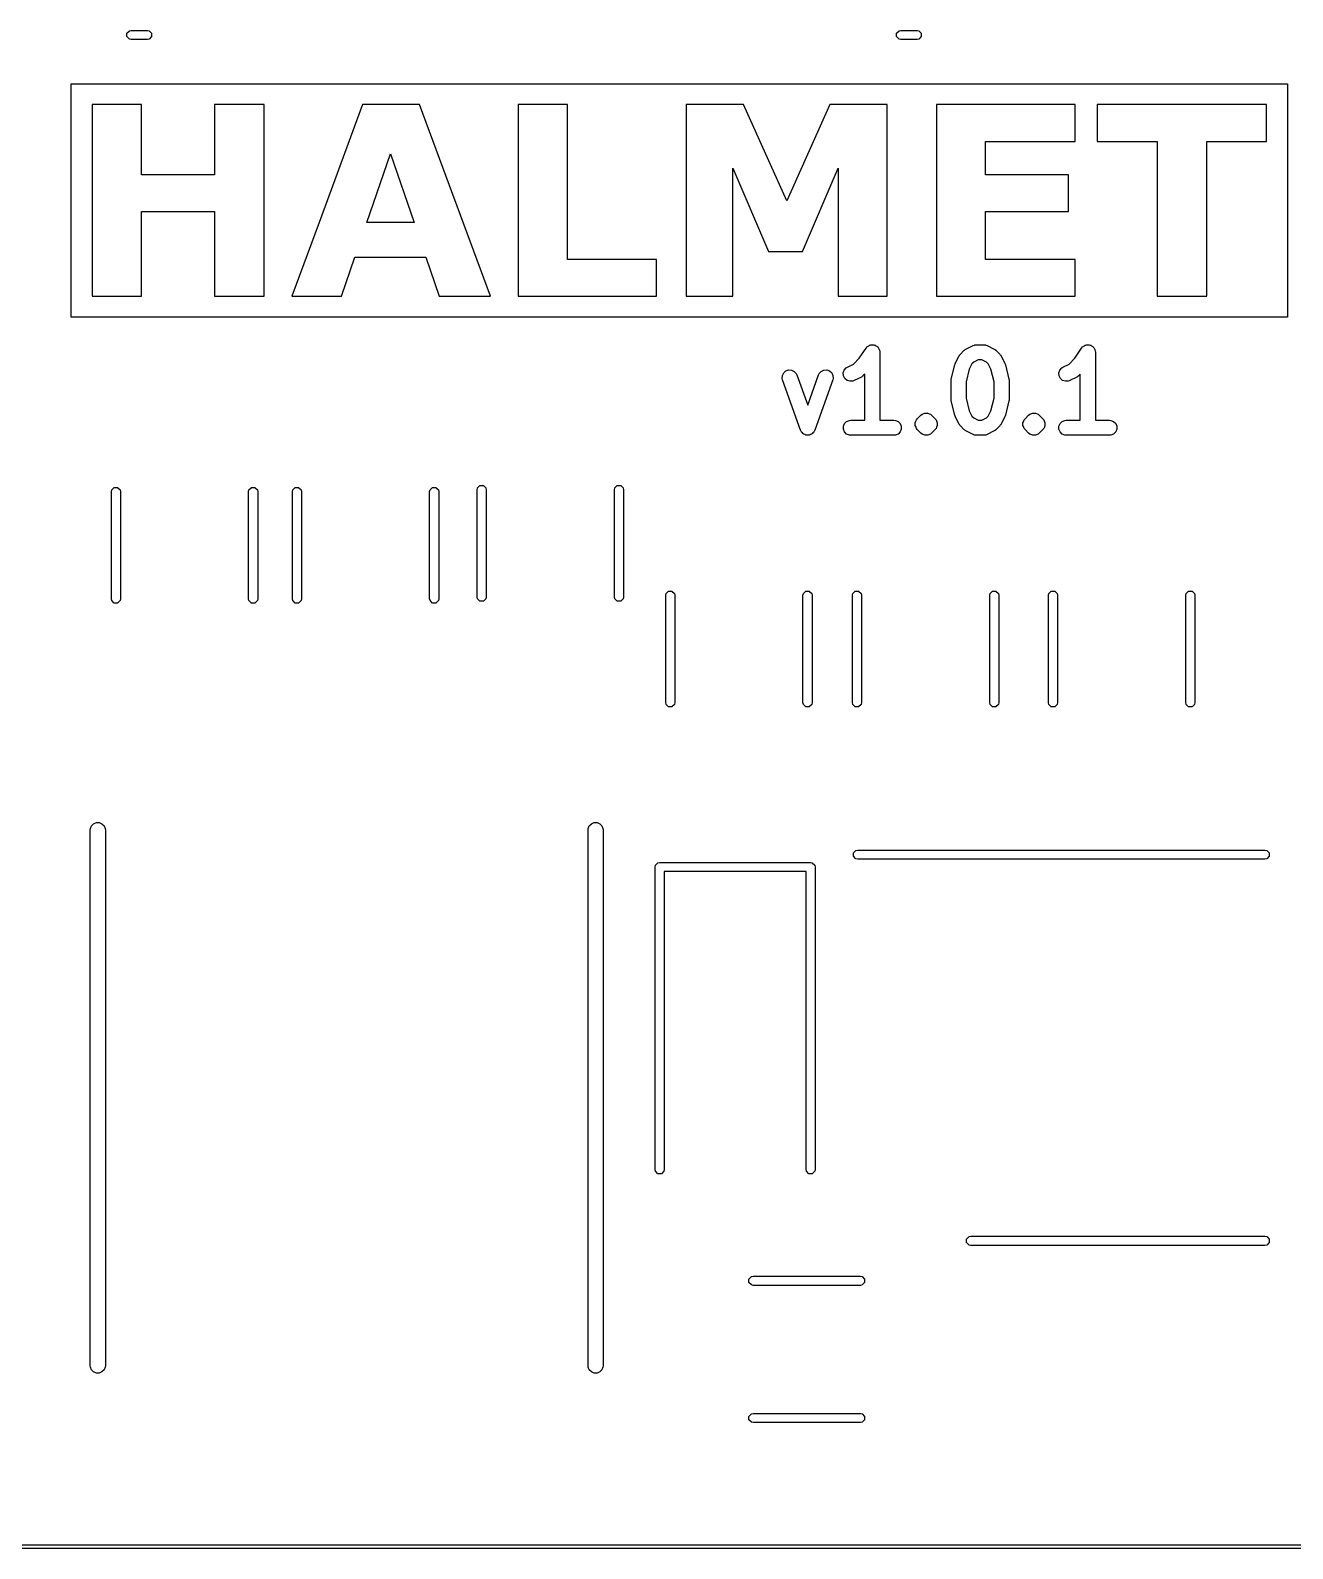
# Model space of a CAD drawing. Extents: x 89 to 178, y -115 to -57.
# Drawn here: x 115.51 to 132.24, y -115.02 to -94.9 of the extents above; entities that cross this region are included whole.
import ezdxf

# ---------------------------------------------------------------- set-up
doc = ezdxf.new("R2010")
doc.units = 0
doc.layers.add('BLACK', color=7, linetype='CONTINUOUS')

msp = doc.modelspace()

# ---------------------------------------------------------------- linework, layer by layer
at = {"layer": 'BLACK', "linetype": 'CONTINUOUS'}
for p, q in [((116.786731, -94.937039), (116.819203, -94.904567)), ((116.786731, -94.982961), (116.786731, -94.937039)), ((116.819203, -95.015433), (116.786731, -94.982961)), ((116.819203, -94.904567), (116.842164, -94.9)), ((116.842164, -94.9), (117.057836, -94.9)), ((117.057836, -94.9), (117.080797, -94.904567)), ((117.080797, -94.904567), (117.113269, -94.937039)), ((117.113269, -94.982961), (117.080797, -95.015433)), ((117.113269, -94.937039), (117.113269, -94.982961)), ((126.991731, -94.937039), (127.024203, -94.904567)), ((126.991731, -94.982961), (126.991731, -94.937039)), ((127.024203, -95.015433), (126.991731, -94.982961)), ((127.024203, -94.904567), (127.047164, -94.9)), ((127.047164, -94.9), (127.262836, -94.9)), ((127.262836, -94.9), (127.285797, -94.904567)), ((127.285797, -94.904567), (127.318269, -94.937039)), ((127.318269, -94.982961), (127.285797, -95.015433)), ((127.318269, -94.937039), (127.318269, -94.982961)), ((116.842164, -95.02), (116.819203, -95.015433)), ((117.057836, -95.02), (116.842164, -95.02)), ((117.080797, -95.015433), (117.057836, -95.02)), ((127.047164, -95.02), (127.024203, -95.015433)), ((127.262836, -95.02), (127.047164, -95.02)), ((127.285797, -95.015433), (127.262836, -95.02)), ((116.046759, -98.702778), (116.046759, -95.607096)), ((116.046759, -95.607096), (132.174171, -95.607096)), ((132.174171, -95.607096), (132.174171, -98.702778)), ((116.980329, -95.884874), (116.324537, -95.884874)), ((116.324537, -95.884874), (116.324537, -98.425)), ((116.980329, -96.812997), (116.980329, -95.884874)), ((118.604392, -95.884874), (117.948599, -95.884874)), ((117.948599, -95.884874), (117.948599, -96.812997)), ((118.604392, -98.425), (118.604392, -95.884874)), ((119.911243, -95.884874), (119.333233, -97.448028)), ((120.666106, -95.884874), (119.911243, -95.884874)), ((121.605373, -98.425), (120.666106, -95.884874)), ((122.627224, -95.884874), (121.971432, -95.884874)), ((121.971432, -95.884874), (121.971432, -98.425)), ((122.627224, -97.936514), (122.627224, -95.884874)), ((124.962949, -95.884874), (124.201369, -95.884874)), ((124.201369, -95.884874), (124.201369, -98.425)), ((125.535088, -97.159974), (124.962949, -95.884874)), ((126.105547, -95.884874), (125.535088, -97.159974)), ((126.867127, -95.884874), (126.105547, -95.884874)), ((126.867127, -98.425), (126.867127, -95.884874)), ((129.357488, -95.884874), (127.518187, -95.884874)), ((127.518187, -95.884874), (127.518187, -98.425)), ((129.357488, -96.37336), (129.357488, -95.884874)), ((131.896393, -95.884874), (129.652411, -95.884874)), ((129.652411, -95.884874), (129.652411, -96.37336)), ((131.896393, -96.37336), (131.896393, -95.884874)), ((128.170468, -96.812997), (128.170468, -96.37336)), ((128.170468, -96.37336), (129.357488, -96.37336)), ((129.652411, -96.37336), (130.446506, -96.37336)), ((130.446506, -96.37336), (130.446506, -98.425)), ((131.102298, -98.425), (131.102298, -96.37336)), ((131.102298, -96.37336), (131.896393, -96.37336)), ((119.967572, -97.448028), (120.28005, -96.535781)), ((120.28005, -96.535781), (120.592528, -97.448028)), ((124.819609, -98.425), (124.819609, -96.724611)), ((124.819609, -96.724611), (125.290997, -97.829047)), ((125.743457, -97.829047), (126.214846, -96.724611)), ((126.214846, -96.724611), (126.214846, -98.425)), ((117.948599, -96.812997), (116.980329, -96.812997)), ((129.272003, -96.812997), (128.170468, -96.812997)), ((129.272003, -97.301482), (129.272003, -96.812997)), ((116.980329, -98.425), (116.980329, -97.301482)), ((116.980329, -97.301482), (117.948599, -97.301482)), ((117.948599, -97.301482), (117.948599, -98.425)), ((128.170468, -97.936514), (128.170468, -97.301482)), ((128.170468, -97.301482), (129.272003, -97.301482)), ((119.333233, -97.448028), (118.971977, -98.425)), ((120.592528, -97.448028), (119.967572, -97.448028)), ((119.632807, -98.425), (119.808661, -97.907205)), ((119.808661, -97.907205), (120.751439, -97.907205)), ((120.751439, -97.907205), (120.927294, -98.425)), ((123.805543, -97.936514), (122.627224, -97.936514)), ((123.805543, -98.425), (123.805543, -97.936514)), ((125.290997, -97.829047), (125.743457, -97.829047)), ((129.357488, -97.936514), (128.170468, -97.936514)), ((129.357488, -98.425), (129.357488, -97.936514)), ((116.324537, -98.425), (116.980329, -98.425)), ((117.948599, -98.425), (118.604392, -98.425)), ((118.971977, -98.425), (119.632807, -98.425)), ((120.927294, -98.425), (121.605373, -98.425)), ((121.971432, -98.425), (123.805543, -98.425)), ((124.201369, -98.425), (124.819609, -98.425)), ((126.214846, -98.425), (126.867127, -98.425)), ((127.518187, -98.425), (129.357488, -98.425)), ((130.446506, -98.425), (131.102298, -98.425)), ((132.174171, -98.702778), (116.046759, -98.702778)), ((126.496724, -99.246365), (126.586468, -99.111749)), ((126.586468, -99.111749), (126.586512, -99.111694)), ((126.586512, -99.111694), (126.586526, -99.111662)), ((126.586526, -99.111662), (126.586599, -99.111588)), ((126.586599, -99.111588), (126.598888, -99.096582)), ((126.598888, -99.096582), (126.607116, -99.091071)), ((126.607116, -99.091071), (126.614116, -99.084072)), ((126.614116, -99.084072), (126.623167, -99.080322)), ((126.623167, -99.080322), (126.631308, -99.074871)), ((126.631308, -99.074871), (126.641015, -99.072929)), ((126.641015, -99.072929), (126.650164, -99.06914)), ((126.650164, -99.06914), (126.659964, -99.06914)), ((126.659964, -99.06914), (126.669569, -99.067219)), ((126.669569, -99.067219), (126.679281, -99.06914)), ((126.679281, -99.06914), (126.689182, -99.06914)), ((126.689182, -99.06914), (126.698231, -99.072888)), ((126.698231, -99.072888), (126.707845, -99.07479)), ((126.707845, -99.07479), (126.716086, -99.080284)), ((126.716086, -99.080284), (126.72523, -99.084072)), ((126.72523, -99.084072), (126.732155, -99.090997)), ((126.732155, -99.090997), (126.74031, -99.096434)), ((126.74031, -99.096434), (126.74582, -99.104662)), ((126.74582, -99.104662), (126.75282, -99.111662)), ((126.75282, -99.111662), (126.756569, -99.120713)), ((126.756569, -99.120713), (126.762021, -99.128854)), ((126.762021, -99.128854), (126.763962, -99.138561)), ((126.763962, -99.138561), (126.767752, -99.14771)), ((126.767752, -99.14771), (126.769652, -99.167012)), ((126.769652, -99.167012), (126.769673, -99.167114)), ((126.769673, -99.167114), (126.769666, -99.167148)), ((126.769666, -99.167148), (126.769673, -99.167219)), ((126.769673, -99.167219), (126.769673, -100.067219)), ((127.818325, -99.217736), (127.82361, -99.209339)), ((127.82361, -99.209339), (127.824621, -99.2069)), ((127.824621, -99.2069), (127.826874, -99.204153)), ((127.826874, -99.204153), (127.828768, -99.201146)), ((127.828768, -99.201146), (127.830762, -99.199416)), ((127.830762, -99.199416), (127.837057, -99.191746)), ((127.837057, -99.191746), (127.884676, -99.144128)), ((127.884676, -99.144128), (127.892342, -99.137835)), ((127.892342, -99.137835), (127.894075, -99.135838)), ((127.894075, -99.135838), (127.897083, -99.133944)), ((127.897083, -99.133944), (127.899829, -99.131691)), ((127.899829, -99.131691), (127.902269, -99.13068)), ((127.902269, -99.13068), (127.910666, -99.125395)), ((127.910666, -99.125395), (128.005903, -99.077776)), ((128.005903, -99.077776), (128.024212, -99.07077)), ((128.024212, -99.07077), (128.027795, -99.070515)), ((128.027795, -99.070515), (128.031116, -99.06914)), ((128.031116, -99.06914), (128.050625, -99.067219)), ((128.050625, -99.067219), (128.145863, -99.067219)), ((128.145863, -99.067219), (128.165372, -99.06914)), ((128.165372, -99.06914), (128.168692, -99.070515)), ((128.168692, -99.070515), (128.172276, -99.07077)), ((128.172276, -99.07077), (128.190584, -99.077776)), ((128.190584, -99.077776), (128.285822, -99.125395)), ((128.285822, -99.125395), (128.294218, -99.13068)), ((128.294218, -99.13068), (128.296658, -99.131691)), ((128.296658, -99.131691), (128.299404, -99.133944)), ((128.299404, -99.133944), (128.302412, -99.135838)), ((128.302412, -99.135838), (128.304141, -99.137832)), ((128.304141, -99.137832), (128.311812, -99.144127)), ((128.311812, -99.144127), (128.35943, -99.191746)), ((128.35943, -99.191746), (128.365722, -99.199412)), ((128.365722, -99.199412), (128.36772, -99.201145)), ((128.36772, -99.201145), (128.369613, -99.204153)), ((128.369613, -99.204153), (128.371867, -99.206899)), ((128.371867, -99.206899), (128.372877, -99.209339)), ((128.372877, -99.209339), (128.378163, -99.217736)), ((129.353866, -99.246365), (129.44361, -99.111749)), ((129.44361, -99.111749), (129.443654, -99.111694)), ((129.443654, -99.111694), (129.443668, -99.111662)), ((129.443668, -99.111662), (129.443741, -99.111588)), ((129.443741, -99.111588), (129.45603, -99.096582)), ((129.45603, -99.096582), (129.464258, -99.091071)), ((129.464258, -99.091071), (129.471258, -99.084072)), ((129.471258, -99.084072), (129.480309, -99.080322)), ((129.480309, -99.080322), (129.48845, -99.074871)), ((129.48845, -99.074871), (129.498157, -99.072929)), ((129.498157, -99.072929), (129.507306, -99.06914)), ((129.507306, -99.06914), (129.517106, -99.06914)), ((129.517106, -99.06914), (129.526711, -99.067219)), ((129.526711, -99.067219), (129.536423, -99.06914)), ((129.536423, -99.06914), (129.546324, -99.06914)), ((129.546324, -99.06914), (129.555373, -99.072888)), ((129.555373, -99.072888), (129.564987, -99.07479)), ((129.564987, -99.07479), (129.573228, -99.080284)), ((129.573228, -99.080284), (129.582372, -99.084072)), ((129.582372, -99.084072), (129.589297, -99.090997)), ((129.589297, -99.090997), (129.597452, -99.096434)), ((129.597452, -99.096434), (129.602962, -99.104662)), ((129.602962, -99.104662), (129.609962, -99.111662)), ((129.609962, -99.111662), (129.613711, -99.120713)), ((129.613711, -99.120713), (129.619163, -99.128854)), ((129.619163, -99.128854), (129.621104, -99.138561)), ((129.621104, -99.138561), (129.624894, -99.14771)), ((129.624894, -99.14771), (129.626794, -99.167012)), ((129.626794, -99.167012), (129.626815, -99.167114)), ((129.626815, -99.167114), (129.626808, -99.167148)), ((129.626808, -99.167148), (129.626815, -99.167219)), ((129.626815, -99.167219), (129.626815, -100.067219)), ((125.494149, -99.440935), (125.523075, -99.414748)), ((125.523075, -99.414748), (125.55982, -99.401625)), ((125.55982, -99.401625), (125.59879, -99.403563)), ((125.59879, -99.403563), (125.634052, -99.420266)), ((125.991008, -99.420267), (126.02627, -99.403563)), ((126.02627, -99.403563), (126.06524, -99.401626)), ((126.06524, -99.401626), (126.101985, -99.414749)), ((126.101985, -99.414749), (126.130911, -99.440935)), ((126.284744, -99.440426), (126.297083, -99.40341)), ((126.297083, -99.40341), (126.322647, -99.373933)), ((126.322647, -99.373933), (126.339238, -99.36349)), ((126.339238, -99.36349), (126.41996, -99.323128)), ((126.41996, -99.323128), (126.496724, -99.246365)), ((127.715516, -99.523917), (127.763135, -99.333442)), ((127.763135, -99.333442), (127.763648, -99.332004)), ((127.763648, -99.332004), (127.7637, -99.331282)), ((127.7637, -99.331282), (127.766808, -99.323157)), ((127.766808, -99.323157), (127.76973, -99.314981)), ((127.76973, -99.314981), (127.77016, -99.3144)), ((127.77016, -99.3144), (127.770706, -99.312974)), ((127.770706, -99.312974), (127.818325, -99.217736)), ((127.9545, -99.392599), (127.91253, -99.560481)), ((127.989954, -99.321692), (127.9545, -99.392599)), ((128.014622, -99.297023), (127.989954, -99.321692)), ((128.074232, -99.267219), (128.014622, -99.297023)), ((128.122256, -99.267219), (128.074232, -99.267219)), ((128.181865, -99.297024), (128.122256, -99.267219)), ((128.206534, -99.321692), (128.181865, -99.297024)), ((128.241987, -99.392599), (128.206534, -99.321692)), ((128.283958, -99.56048), (128.241987, -99.392599)), ((128.378163, -99.217736), (128.425782, -99.312973)), ((128.425782, -99.312973), (128.426328, -99.314401)), ((128.426328, -99.314401), (128.426758, -99.314981)), ((128.426758, -99.314981), (128.429679, -99.323157)), ((128.429679, -99.323157), (128.432788, -99.331282)), ((128.432788, -99.331282), (128.432839, -99.332002)), ((128.432839, -99.332002), (128.433353, -99.333441)), ((128.433353, -99.333441), (128.480972, -99.523917)), ((129.141886, -99.440426), (129.154225, -99.40341)), ((129.154225, -99.40341), (129.179789, -99.373933)), ((129.179789, -99.373933), (129.19638, -99.36349)), ((129.19638, -99.36349), (129.277102, -99.323128)), ((129.277102, -99.323128), (129.353866, -99.246365)), ((125.475508, -99.515167), (125.477446, -99.476197)), ((125.480261, -99.534186), (125.475508, -99.515167)), ((125.477446, -99.476197), (125.494149, -99.440935)), ((125.718356, -100.200852), (125.480261, -99.534186)), ((125.634052, -99.420266), (125.660239, -99.449192)), ((125.660239, -99.449192), (125.668609, -99.466918)), ((125.668609, -99.466918), (125.81253, -99.869897)), ((125.81253, -99.869897), (125.956451, -99.466919)), ((126.144799, -99.534186), (125.906704, -100.200853)), ((125.956451, -99.466919), (125.964821, -99.449192)), ((125.964821, -99.449192), (125.991008, -99.420267)), ((126.130911, -99.440935), (126.147614, -99.476197)), ((126.149552, -99.515167), (126.144799, -99.534186)), ((126.147614, -99.476197), (126.149552, -99.515167)), ((126.28751, -99.479346), (126.284744, -99.440426)), ((126.304959, -99.514245), (126.28751, -99.479346)), ((126.334436, -99.539809), (126.304959, -99.514245)), ((126.371452, -99.552148), (126.334436, -99.539809)), ((126.410372, -99.549382), (126.371452, -99.552148)), ((126.42868, -99.542376), (126.410372, -99.549382)), ((126.523918, -99.494757), (126.42868, -99.542376)), ((126.532314, -99.489471), (126.523918, -99.494757)), ((126.534754, -99.488461), (126.532314, -99.489471)), ((126.5375, -99.486207), (126.534754, -99.488461)), ((126.540508, -99.484314), (126.5375, -99.486207)), ((126.542237, -99.482319), (126.540508, -99.484314)), ((126.549908, -99.476025), (126.542237, -99.482319)), ((126.569673, -99.45626), (126.549908, -99.476025)), ((126.569673, -100.067219), (126.569673, -99.45626)), ((127.71253, -99.548171), (127.712865, -99.544768)), ((127.71253, -99.786266), (127.71253, -99.548171)), ((127.712648, -99.54331), (127.713727, -99.536012)), ((127.712865, -99.544768), (127.712648, -99.54331)), ((127.713727, -99.536012), (127.714451, -99.528662)), ((127.714451, -99.528662), (127.715015, -99.527298)), ((127.715015, -99.527298), (127.715516, -99.523917)), ((127.91253, -99.560481), (127.91253, -99.773956)), ((128.283958, -99.773956), (128.283958, -99.56048)), ((128.480972, -99.523917), (128.481472, -99.527298)), ((128.481472, -99.527298), (128.482037, -99.528662)), ((128.482037, -99.528662), (128.48276, -99.536012)), ((128.48276, -99.536012), (128.48384, -99.54331)), ((128.48384, -99.54331), (128.483622, -99.544768)), ((128.483622, -99.544768), (128.483958, -99.548171)), ((128.483958, -99.548171), (128.483958, -99.786266)), ((129.144652, -99.479346), (129.141886, -99.440426)), ((129.162101, -99.514245), (129.144652, -99.479346)), ((129.191578, -99.539809), (129.162101, -99.514245)), ((129.228594, -99.552148), (129.191578, -99.539809)), ((129.267514, -99.549382), (129.228594, -99.552148)), ((129.285822, -99.542376), (129.267514, -99.549382)), ((129.38106, -99.494757), (129.285822, -99.542376)), ((129.389456, -99.489471), (129.38106, -99.494757)), ((129.391896, -99.488461), (129.389456, -99.489471)), ((129.394642, -99.486207), (129.391896, -99.488461)), ((129.39765, -99.484314), (129.394642, -99.486207)), ((129.399379, -99.482319), (129.39765, -99.484314)), ((129.40705, -99.476025), (129.399379, -99.482319)), ((129.426815, -99.45626), (129.40705, -99.476025)), ((129.426815, -100.067219), (129.426815, -99.45626)), ((127.712865, -99.789668), (127.71253, -99.786266)), ((127.712648, -99.791127), (127.712865, -99.789668)), ((127.713727, -99.798424), (127.712648, -99.791127)), ((127.714451, -99.805775), (127.713727, -99.798424)), ((127.715015, -99.807138), (127.714451, -99.805775)), ((127.715516, -99.81052), (127.715015, -99.807138)), ((127.763135, -100.000995), (127.715516, -99.81052)), ((127.91253, -99.773956), (127.9545, -99.941837)), ((128.241987, -99.941837), (128.283958, -99.773956)), ((128.480972, -99.81052), (128.433353, -100.000996)), ((128.481472, -99.807138), (128.480972, -99.81052)), ((128.482037, -99.805775), (128.481472, -99.807138)), ((128.48276, -99.798424), (128.482037, -99.805775)), ((128.48384, -99.791127), (128.48276, -99.798424)), ((128.483958, -99.786266), (128.483622, -99.789668)), ((128.483622, -99.789668), (128.48384, -99.791127)), ((127.265629, -100.04889), (127.313247, -100.00127)), ((127.313247, -100.00127), (127.328401, -99.988833)), ((127.328401, -99.988833), (127.328402, -99.988832)), ((127.328402, -99.988832), (127.353892, -99.978274)), ((127.353892, -99.978274), (127.36445, -99.973901)), ((127.36445, -99.973901), (127.403468, -99.973901)), ((127.403468, -99.973901), (127.424585, -99.982648)), ((127.424585, -99.982648), (127.439517, -99.988833)), ((127.439517, -99.988833), (127.45467, -100.00127)), ((127.45467, -100.00127), (127.502289, -100.04889)), ((127.763648, -100.002432), (127.763135, -100.000995)), ((127.7637, -100.003155), (127.763648, -100.002432)), ((127.766808, -100.011279), (127.7637, -100.003155)), ((127.76973, -100.019456), (127.766808, -100.011279)), ((127.77016, -100.020036), (127.76973, -100.019456)), ((127.770706, -100.021463), (127.77016, -100.020036)), ((127.9545, -99.941837), (127.989955, -100.012746)), ((127.989955, -100.012746), (128.014622, -100.037414)), ((128.181865, -100.037413), (128.206534, -100.012743)), ((128.206534, -100.012743), (128.241987, -99.941837)), ((128.426328, -100.020035), (128.425782, -100.021464)), ((128.426758, -100.019456), (128.426328, -100.020035)), ((128.429679, -100.011279), (128.426758, -100.019456)), ((128.432788, -100.003155), (128.429679, -100.011279)), ((128.432839, -100.002434), (128.432788, -100.003155)), ((128.433353, -100.000996), (128.432839, -100.002434)), ((128.6942, -100.04889), (128.741818, -100.00127)), ((128.741818, -100.00127), (128.756972, -99.988833)), ((128.756972, -99.988833), (128.756973, -99.988832)), ((128.756973, -99.988832), (128.782463, -99.978274)), ((128.782463, -99.978274), (128.793021, -99.973901)), ((128.793021, -99.973901), (128.832039, -99.973901)), ((128.832039, -99.973901), (128.853156, -99.982648)), ((128.853156, -99.982648), (128.868088, -99.988833)), ((128.868088, -99.988833), (128.883241, -100.00127)), ((128.883241, -100.00127), (128.93086, -100.04889)), ((125.726726, -100.218579), (125.718356, -100.200852)), ((125.730096, -100.222301), (125.726726, -100.218579)), ((125.732244, -100.226836), (125.730096, -100.222301)), ((125.894963, -100.222301), (125.892816, -100.226836)), ((125.898334, -100.218579), (125.894963, -100.222301)), ((125.906704, -100.200853), (125.898334, -100.218579)), ((126.28588, -100.14771), (126.300812, -100.111662)), ((126.28588, -100.186728), (126.28588, -100.14771)), ((126.300812, -100.222776), (126.28588, -100.186728)), ((126.300812, -100.111662), (126.328402, -100.084072)), ((126.328402, -100.084072), (126.36445, -100.06914)), ((126.36445, -100.06914), (126.383959, -100.067219)), ((126.383959, -100.067219), (126.569673, -100.067219)), ((126.769673, -100.067219), (126.955387, -100.067219)), ((126.955387, -100.067219), (126.974896, -100.06914)), ((126.974896, -100.06914), (127.010944, -100.084072)), ((127.010944, -100.084072), (127.038534, -100.111662)), ((127.038534, -100.111662), (127.053466, -100.14771)), ((127.053466, -100.186728), (127.038534, -100.222776)), ((127.053466, -100.14771), (127.053466, -100.186728)), ((127.238261, -100.100091), (127.243179, -100.088219)), ((127.238261, -100.139109), (127.238261, -100.100091)), ((127.243851, -100.152604), (127.238261, -100.139109)), ((127.243179, -100.088219), (127.253192, -100.064043)), ((127.253193, -100.175158), (127.243851, -100.152604)), ((127.253192, -100.064043), (127.265629, -100.04889)), ((127.253197, -100.175162), (127.253193, -100.175158)), ((127.265629, -100.190311), (127.253197, -100.175162)), ((127.313248, -100.237929), (127.265629, -100.190311)), ((127.502288, -100.190311), (127.45467, -100.23793)), ((127.514725, -100.175158), (127.502288, -100.190311)), ((127.502289, -100.04889), (127.514726, -100.064043)), ((127.521477, -100.158856), (127.514725, -100.175158)), ((127.514726, -100.064043), (127.529657, -100.100092)), ((127.529656, -100.13911), (127.521477, -100.158856)), ((127.529657, -100.100092), (127.529656, -100.13911)), ((127.818325, -100.116701), (127.770706, -100.021463)), ((127.823608, -100.125093), (127.818325, -100.116701)), ((127.82462, -100.127537), (127.823608, -100.125093)), ((127.826876, -100.130286), (127.82462, -100.127537)), ((127.828768, -100.133291), (127.826876, -100.130286)), ((127.830762, -100.13502), (127.828768, -100.133291)), ((127.837057, -100.14269), (127.830762, -100.13502)), ((127.884675, -100.19031), (127.837057, -100.14269)), ((127.892343, -100.196603), (127.884675, -100.19031)), ((127.894075, -100.1986), (127.892343, -100.196603)), ((127.897083, -100.200493), (127.894075, -100.1986)), ((127.899829, -100.202747), (127.897083, -100.200493)), ((127.902269, -100.203757), (127.899829, -100.202747)), ((127.910666, -100.209043), (127.902269, -100.203757)), ((128.005903, -100.256662), (127.910666, -100.209043)), ((128.014622, -100.037414), (128.074232, -100.067219)), ((128.074232, -100.067219), (128.122256, -100.067219)), ((128.122256, -100.067219), (128.181865, -100.037413)), ((128.285822, -100.209043), (128.190584, -100.256662)), ((128.294217, -100.203758), (128.285822, -100.209043)), ((128.296659, -100.202747), (128.294217, -100.203758)), ((128.299406, -100.200491), (128.296659, -100.202747)), ((128.302412, -100.1986), (128.299406, -100.200491)), ((128.304142, -100.196605), (128.302412, -100.1986)), ((128.311812, -100.19031), (128.304142, -100.196605)), ((128.359431, -100.14269), (128.311812, -100.19031)), ((128.365723, -100.135023), (128.359431, -100.14269)), ((128.36772, -100.133292), (128.365723, -100.135023)), ((128.369613, -100.130284), (128.36772, -100.133292)), ((128.371868, -100.127537), (128.369613, -100.130284)), ((128.372879, -100.125095), (128.371868, -100.127537)), ((128.378163, -100.116701), (128.372879, -100.125095)), ((128.425782, -100.021464), (128.378163, -100.116701)), ((128.666832, -100.100091), (128.67175, -100.088219)), ((128.666832, -100.139109), (128.666832, -100.100091)), ((128.672422, -100.152604), (128.666832, -100.139109)), ((128.67175, -100.088219), (128.681763, -100.064043)), ((128.681764, -100.175158), (128.672422, -100.152604)), ((128.681763, -100.064043), (128.6942, -100.04889)), ((128.681768, -100.175162), (128.681764, -100.175158)), ((128.6942, -100.190311), (128.681768, -100.175162)), ((128.741819, -100.237929), (128.6942, -100.190311)), ((128.930859, -100.190311), (128.883241, -100.23793)), ((128.943296, -100.175158), (128.930859, -100.190311)), ((128.93086, -100.04889), (128.943297, -100.064043)), ((128.950048, -100.158856), (128.943296, -100.175158)), ((128.943297, -100.064043), (128.958228, -100.100092)), ((128.958227, -100.13911), (128.950048, -100.158856)), ((128.958228, -100.100092), (128.958227, -100.13911)), ((129.143022, -100.14771), (129.157954, -100.111662)), ((129.143022, -100.186728), (129.143022, -100.14771)), ((129.157954, -100.222776), (129.143022, -100.186728)), ((129.157954, -100.111662), (129.185544, -100.084072)), ((129.185544, -100.084072), (129.221592, -100.06914)), ((129.221592, -100.06914), (129.241101, -100.067219)), ((129.241101, -100.067219), (129.426815, -100.067219)), ((129.626815, -100.067219), (129.812529, -100.067219)), ((129.812529, -100.067219), (129.832038, -100.06914)), ((129.832038, -100.06914), (129.868086, -100.084072)), ((129.868086, -100.084072), (129.895676, -100.111662)), ((129.895676, -100.111662), (129.910608, -100.14771)), ((129.910608, -100.186728), (129.895676, -100.222776)), ((129.910608, -100.14771), (129.910608, -100.186728)), ((125.743095, -100.236659), (125.732244, -100.226836)), ((125.752913, -100.247504), (125.743095, -100.236659)), ((125.757445, -100.249651), (125.752913, -100.247504)), ((125.76117, -100.253023), (125.757445, -100.249651)), ((125.77496, -100.257947), (125.76117, -100.253023)), ((125.788175, -100.264208), (125.77496, -100.257947)), ((125.793185, -100.264457), (125.788175, -100.264208)), ((125.797915, -100.266146), (125.793185, -100.264457)), ((125.812536, -100.265418), (125.797915, -100.266146)), ((125.827145, -100.266145), (125.812536, -100.265418)), ((125.83187, -100.264457), (125.827145, -100.266145)), ((125.836885, -100.264208), (125.83187, -100.264457)), ((125.850111, -100.257942), (125.836885, -100.264208)), ((125.86389, -100.253022), (125.850111, -100.257942)), ((125.86761, -100.249653), (125.86389, -100.253022)), ((125.872147, -100.247505), (125.86761, -100.249653)), ((125.881969, -100.236654), (125.872147, -100.247505)), ((125.892816, -100.226836), (125.881969, -100.236654)), ((126.328402, -100.250366), (126.300812, -100.222776)), ((126.36445, -100.265298), (126.328402, -100.250366)), ((126.383959, -100.267219), (126.36445, -100.265298)), ((126.955387, -100.267219), (126.383959, -100.267219)), ((126.974896, -100.265298), (126.955387, -100.267219)), ((127.010944, -100.250366), (126.974896, -100.265298)), ((127.038534, -100.222776), (127.010944, -100.250366)), ((127.328401, -100.250366), (127.313248, -100.237929)), ((127.334814, -100.253022), (127.328401, -100.250366)), ((127.36445, -100.265298), (127.334814, -100.253022)), ((127.403468, -100.265298), (127.36445, -100.265298)), ((127.439516, -100.250366), (127.403468, -100.265298)), ((127.45467, -100.23793), (127.439516, -100.250366)), ((128.024212, -100.263668), (128.005903, -100.256662)), ((128.027795, -100.263922), (128.024212, -100.263668)), ((128.031116, -100.265298), (128.027795, -100.263922)), ((128.050625, -100.267219), (128.031116, -100.265298)), ((128.145863, -100.267219), (128.050625, -100.267219)), ((128.165372, -100.265298), (128.145863, -100.267219)), ((128.168692, -100.263922), (128.165372, -100.265298)), ((128.172276, -100.263668), (128.168692, -100.263922)), ((128.190584, -100.256662), (128.172276, -100.263668)), ((128.756972, -100.250366), (128.741819, -100.237929)), ((128.763385, -100.253022), (128.756972, -100.250366)), ((128.793021, -100.265298), (128.763385, -100.253022)), ((128.832039, -100.265298), (128.793021, -100.265298)), ((128.868087, -100.250366), (128.832039, -100.265298)), ((128.883241, -100.23793), (128.868087, -100.250366)), ((129.185544, -100.250366), (129.157954, -100.222776)), ((129.221592, -100.265298), (129.185544, -100.250366)), ((129.241101, -100.267219), (129.221592, -100.265298)), ((129.812529, -100.267219), (129.241101, -100.267219)), ((129.832038, -100.265298), (129.812529, -100.267219)), ((129.868086, -100.250366), (129.832038, -100.265298)), ((129.895676, -100.222776), (129.868086, -100.250366)), ((116.58, -101.013748), (116.584567, -100.990787)), ((116.58, -102.436252), (116.58, -101.013748)), ((116.584567, -100.990787), (116.617039, -100.958315)), ((116.617039, -100.958315), (116.662961, -100.958315)), ((116.662961, -100.958315), (116.695433, -100.990787)), ((116.695433, -100.990787), (116.7, -101.013748)), ((116.7, -101.013748), (116.7, -102.436252)), ((118.4, -101.013748), (118.404567, -100.990787)), ((118.4, -102.436252), (118.4, -101.013748)), ((118.404567, -100.990787), (118.437039, -100.958315)), ((118.437039, -100.958315), (118.482961, -100.958315)), ((118.482961, -100.958315), (118.515433, -100.990787)), ((118.515433, -100.990787), (118.52, -101.013748)), ((118.52, -101.013748), (118.52, -102.436252)), ((118.98, -101.013748), (118.984567, -100.990787)), ((118.98, -102.436252), (118.98, -101.013748)), ((118.984567, -100.990787), (119.017039, -100.958315)), ((119.017039, -100.958315), (119.062961, -100.958315)), ((119.062961, -100.958315), (119.095433, -100.990787)), ((119.095433, -100.990787), (119.1, -101.013748)), ((119.1, -101.013748), (119.1, -102.436252)), ((120.8, -101.013748), (120.804567, -100.990787)), ((120.8, -102.436252), (120.8, -101.013748)), ((120.804567, -100.990787), (120.837039, -100.958315)), ((120.837039, -100.958315), (120.882961, -100.958315)), ((120.882961, -100.958315), (120.915433, -100.990787)), ((120.915433, -100.990787), (120.92, -101.013748)), ((120.92, -101.013748), (120.92, -102.436252)), ((121.43, -100.988748), (121.434567, -100.965787)), ((121.43, -102.411252), (121.43, -100.988748)), ((121.434567, -100.965787), (121.467039, -100.933315)), ((121.467039, -100.933315), (121.512961, -100.933315)), ((121.512961, -100.933315), (121.545433, -100.965787)), ((121.545433, -100.965787), (121.55, -100.988748)), ((121.55, -100.988748), (121.55, -102.411252)), ((123.25, -100.988748), (123.254567, -100.965787)), ((123.25, -102.411252), (123.25, -100.988748)), ((123.254567, -100.965787), (123.287039, -100.933315)), ((123.287039, -100.933315), (123.332961, -100.933315)), ((123.332961, -100.933315), (123.365433, -100.965787)), ((123.365433, -100.965787), (123.37, -100.988748)), ((123.37, -100.988748), (123.37, -102.411252)), ((121.434567, -102.434213), (121.43, -102.411252)), ((121.467039, -102.466685), (121.434567, -102.434213)), ((121.545433, -102.434213), (121.512961, -102.466685)), ((121.55, -102.411252), (121.545433, -102.434213)), ((123.254567, -102.434213), (123.25, -102.411252)), ((123.287039, -102.466685), (123.254567, -102.434213)), ((123.365433, -102.434213), (123.332961, -102.466685)), ((123.37, -102.411252), (123.365433, -102.434213)), ((123.93, -102.388748), (123.934567, -102.365787)), ((123.93, -103.811252), (123.93, -102.388748)), ((123.934567, -102.365787), (123.967039, -102.333315)), ((123.967039, -102.333315), (124.012961, -102.333315)), ((124.012961, -102.333315), (124.045433, -102.365787)), ((124.045433, -102.365787), (124.05, -102.388748)), ((124.05, -102.388748), (124.05, -103.811252)), ((125.75, -102.388748), (125.754567, -102.365787)), ((125.75, -103.811252), (125.75, -102.388748)), ((125.754567, -102.365787), (125.787039, -102.333315)), ((125.787039, -102.333315), (125.832961, -102.333315)), ((125.832961, -102.333315), (125.865433, -102.365787)), ((125.865433, -102.365787), (125.87, -102.388748)), ((125.87, -102.388748), (125.87, -103.811252)), ((126.405, -102.388748), (126.409567, -102.365787)), ((126.405, -103.811252), (126.405, -102.388748)), ((126.409567, -102.365787), (126.442039, -102.333315)), ((126.442039, -102.333315), (126.487961, -102.333315)), ((126.487961, -102.333315), (126.520433, -102.365787)), ((126.520433, -102.365787), (126.525, -102.388748)), ((126.525, -102.388748), (126.525, -103.811252)), ((128.225, -102.388748), (128.229567, -102.365787)), ((128.225, -103.811252), (128.225, -102.388748)), ((128.229567, -102.365787), (128.262039, -102.333315)), ((128.262039, -102.333315), (128.307961, -102.333315)), ((128.307961, -102.333315), (128.340433, -102.365787)), ((128.340433, -102.365787), (128.345, -102.388748)), ((128.345, -102.388748), (128.345, -103.811252)), ((129.005, -102.388748), (129.009567, -102.365787)), ((129.005, -103.811252), (129.005, -102.388748)), ((129.009567, -102.365787), (129.042039, -102.333315)), ((129.042039, -102.333315), (129.087961, -102.333315)), ((129.087961, -102.333315), (129.120433, -102.365787)), ((129.120433, -102.365787), (129.125, -102.388748)), ((129.125, -102.388748), (129.125, -103.811252)), ((130.825, -102.388748), (130.829567, -102.365787)), ((130.825, -103.811252), (130.825, -102.388748)), ((130.829567, -102.365787), (130.862039, -102.333315)), ((130.862039, -102.333315), (130.907961, -102.333315)), ((130.907961, -102.333315), (130.940433, -102.365787)), ((130.940433, -102.365787), (130.945, -102.388748)), ((130.945, -102.388748), (130.945, -103.811252)), ((116.584567, -102.459213), (116.58, -102.436252)), ((116.617039, -102.491685), (116.584567, -102.459213)), ((116.662961, -102.491685), (116.617039, -102.491685)), ((116.695433, -102.459213), (116.662961, -102.491685)), ((116.7, -102.436252), (116.695433, -102.459213)), ((118.404567, -102.459213), (118.4, -102.436252)), ((118.437039, -102.491685), (118.404567, -102.459213)), ((118.482961, -102.491685), (118.437039, -102.491685)), ((118.515433, -102.459213), (118.482961, -102.491685)), ((118.52, -102.436252), (118.515433, -102.459213)), ((118.984567, -102.459213), (118.98, -102.436252)), ((119.017039, -102.491685), (118.984567, -102.459213)), ((119.062961, -102.491685), (119.017039, -102.491685)), ((119.095433, -102.459213), (119.062961, -102.491685)), ((119.1, -102.436252), (119.095433, -102.459213)), ((120.804567, -102.459213), (120.8, -102.436252)), ((120.837039, -102.491685), (120.804567, -102.459213)), ((120.882961, -102.491685), (120.837039, -102.491685)), ((120.915433, -102.459213), (120.882961, -102.491685)), ((120.92, -102.436252), (120.915433, -102.459213)), ((121.512961, -102.466685), (121.467039, -102.466685)), ((123.332961, -102.466685), (123.287039, -102.466685)), ((123.934567, -103.834213), (123.93, -103.811252)), ((123.967039, -103.866685), (123.934567, -103.834213)), ((124.045433, -103.834213), (124.012961, -103.866685)), ((124.05, -103.811252), (124.045433, -103.834213)), ((125.754567, -103.834213), (125.75, -103.811252)), ((125.787039, -103.866685), (125.754567, -103.834213)), ((125.865433, -103.834213), (125.832961, -103.866685)), ((125.87, -103.811252), (125.865433, -103.834213)), ((126.409567, -103.834213), (126.405, -103.811252)), ((126.442039, -103.866685), (126.409567, -103.834213)), ((126.520433, -103.834213), (126.487961, -103.866685)), ((126.525, -103.811252), (126.520433, -103.834213)), ((128.229567, -103.834213), (128.225, -103.811252)), ((128.262039, -103.866685), (128.229567, -103.834213)), ((128.340433, -103.834213), (128.307961, -103.866685)), ((128.345, -103.811252), (128.340433, -103.834213)), ((129.009567, -103.834213), (129.005, -103.811252)), ((129.042039, -103.866685), (129.009567, -103.834213)), ((129.120433, -103.834213), (129.087961, -103.866685)), ((129.125, -103.811252), (129.120433, -103.834213)), ((130.829567, -103.834213), (130.825, -103.811252)), ((130.862039, -103.866685), (130.829567, -103.834213)), ((130.940433, -103.834213), (130.907961, -103.866685)), ((130.945, -103.811252), (130.940433, -103.834213)), ((124.012961, -103.866685), (123.967039, -103.866685)), ((125.832961, -103.866685), (125.787039, -103.866685)), ((126.487961, -103.866685), (126.442039, -103.866685)), ((128.307961, -103.866685), (128.262039, -103.866685)), ((129.087961, -103.866685), (129.042039, -103.866685)), ((130.907961, -103.866685), (130.862039, -103.866685)), ((116.301921, -105.480491), (116.316853, -105.444443)), ((116.316853, -105.444443), (116.344443, -105.416853)), ((116.344443, -105.416853), (116.380491, -105.401921)), ((116.380491, -105.401921), (116.419509, -105.401921)), ((116.419509, -105.401921), (116.455557, -105.416853)), ((116.455557, -105.416853), (116.483147, -105.444443)), ((116.483147, -105.444443), (116.498079, -105.480491)), ((122.901921, -105.480491), (122.916853, -105.444443)), ((122.916853, -105.444443), (122.944443, -105.416853)), ((122.944443, -105.416853), (122.980491, -105.401921)), ((122.980491, -105.401921), (123.019509, -105.401921)), ((123.019509, -105.401921), (123.055557, -105.416853)), ((123.055557, -105.416853), (123.083147, -105.444443)), ((123.083147, -105.444443), (123.098079, -105.480491)), ((116.3, -105.5), (116.301921, -105.480491)), ((116.3, -112.6), (116.3, -105.5)), ((116.498079, -105.480491), (116.5, -105.5)), ((116.5, -105.5), (116.5, -112.6)), ((122.9, -105.5), (122.901921, -105.480491)), ((122.9, -112.6), (122.9, -105.5)), ((123.098079, -105.480491), (123.1, -105.5)), ((123.1, -105.5), (123.1, -112.6)), ((126.419567, -105.802039), (126.452039, -105.769567)), ((126.419567, -105.847961), (126.419567, -105.802039)), ((126.452039, -105.880433), (126.419567, -105.847961)), ((126.452039, -105.769567), (126.475, -105.765)), ((126.475, -105.765), (129.925, -105.765)), ((129.925, -105.765), (131.875, -105.765)), ((131.875, -105.765), (131.897961, -105.769567)), ((131.897961, -105.769567), (131.930433, -105.802039)), ((131.930433, -105.847961), (131.897961, -105.880433)), ((131.930433, -105.802039), (131.930433, -105.847961)), ((123.79, -105.99), (123.794567, -105.967039)), ((123.79, -110), (123.79, -105.99)), ((123.794567, -105.967039), (123.827039, -105.934567)), ((123.827039, -105.934567), (123.85, -105.93)), ((123.85, -105.93), (125.85, -105.93)), ((125.79, -106.05), (123.91, -106.05)), ((123.91, -106.05), (123.91, -110)), ((125.79, -110), (125.79, -106.05)), ((125.85, -105.93), (125.872961, -105.934567)), ((125.872961, -105.934567), (125.905433, -105.967039)), ((125.905433, -105.967039), (125.91, -105.99)), ((125.91, -105.99), (125.91, -110)), ((126.475, -105.885), (126.452039, -105.880433)), ((129.925, -105.885), (126.475, -105.885)), ((131.875, -105.885), (129.925, -105.885)), ((131.897961, -105.880433), (131.875, -105.885)), ((123.794567, -110.022961), (123.79, -110)), ((123.827039, -110.055433), (123.794567, -110.022961)), ((123.872961, -110.055433), (123.827039, -110.055433)), ((123.905433, -110.022961), (123.872961, -110.055433)), ((123.91, -110), (123.905433, -110.022961)), ((125.794567, -110.022961), (125.79, -110)), ((125.827039, -110.055433), (125.794567, -110.022961)), ((125.872961, -110.055433), (125.827039, -110.055433)), ((125.905433, -110.022961), (125.872961, -110.055433)), ((125.91, -110), (125.905433, -110.022961)), ((127.952039, -110.889567), (127.975, -110.885)), ((127.975, -110.885), (129.925, -110.885)), ((129.925, -110.885), (131.875, -110.885)), ((131.875, -110.885), (131.897961, -110.889567)), ((127.919567, -110.922039), (127.952039, -110.889567)), ((127.919567, -110.967961), (127.919567, -110.922039)), ((127.952039, -111.000433), (127.919567, -110.967961)), ((127.975, -111.005), (127.952039, -111.000433)), ((129.925, -111.005), (127.975, -111.005)), ((131.875, -111.005), (129.925, -111.005)), ((131.897961, -111.000433), (131.875, -111.005)), ((131.897961, -110.889567), (131.930433, -110.922039)), ((131.930433, -110.967961), (131.897961, -111.000433)), ((131.930433, -110.922039), (131.930433, -110.967961)), ((125.033315, -111.452039), (125.065787, -111.419567)), ((125.033315, -111.497961), (125.033315, -111.452039)), ((125.065787, -111.419567), (125.088748, -111.415)), ((125.088748, -111.415), (126.511252, -111.415)), ((126.511252, -111.415), (126.534213, -111.419567)), ((126.534213, -111.419567), (126.566685, -111.452039)), ((126.566685, -111.452039), (126.566685, -111.497961)), ((125.065787, -111.530433), (125.033315, -111.497961)), ((125.088748, -111.535), (125.065787, -111.530433)), ((126.511252, -111.535), (125.088748, -111.535)), ((126.534213, -111.530433), (126.511252, -111.535)), ((126.566685, -111.497961), (126.534213, -111.530433)), ((116.301921, -112.619509), (116.3, -112.6)), ((116.316853, -112.655557), (116.301921, -112.619509)), ((116.344443, -112.683147), (116.316853, -112.655557)), ((116.380491, -112.698079), (116.344443, -112.683147)), ((116.419509, -112.698079), (116.380491, -112.698079)), ((116.455557, -112.683147), (116.419509, -112.698079)), ((116.483147, -112.655557), (116.455557, -112.683147)), ((116.498079, -112.619509), (116.483147, -112.655557)), ((116.5, -112.6), (116.498079, -112.619509)), ((122.901921, -112.619509), (122.9, -112.6)), ((122.916853, -112.655557), (122.901921, -112.619509)), ((122.944443, -112.683147), (122.916853, -112.655557)), ((122.980491, -112.698079), (122.944443, -112.683147)), ((123.019509, -112.698079), (122.980491, -112.698079)), ((123.055557, -112.683147), (123.019509, -112.698079)), ((123.083147, -112.655557), (123.055557, -112.683147)), ((123.098079, -112.619509), (123.083147, -112.655557)), ((123.1, -112.6), (123.098079, -112.619509)), ((125.033315, -113.272039), (125.065787, -113.239567)), ((125.033315, -113.317961), (125.033315, -113.272039)), ((125.065787, -113.239567), (125.088748, -113.235)), ((125.088748, -113.235), (126.511252, -113.235)), ((126.511252, -113.235), (126.534213, -113.239567)), ((126.534213, -113.239567), (126.566685, -113.272039)), ((126.566685, -113.272039), (126.566685, -113.317961)), ((125.065787, -113.350433), (125.033315, -113.317961)), ((125.088748, -113.355), (125.065787, -113.350433)), ((126.511252, -113.355), (125.088748, -113.355)), ((126.534213, -113.350433), (126.511252, -113.355)), ((126.566685, -113.317961), (126.534213, -113.350433)), ((169.5, -115.025), (97.5, -115.025)), ((97.524182, -114.975), (169.475818, -114.975))]:
    msp.add_line(p, q, dxfattribs=at)

doc.saveas('drawing.dxf')
